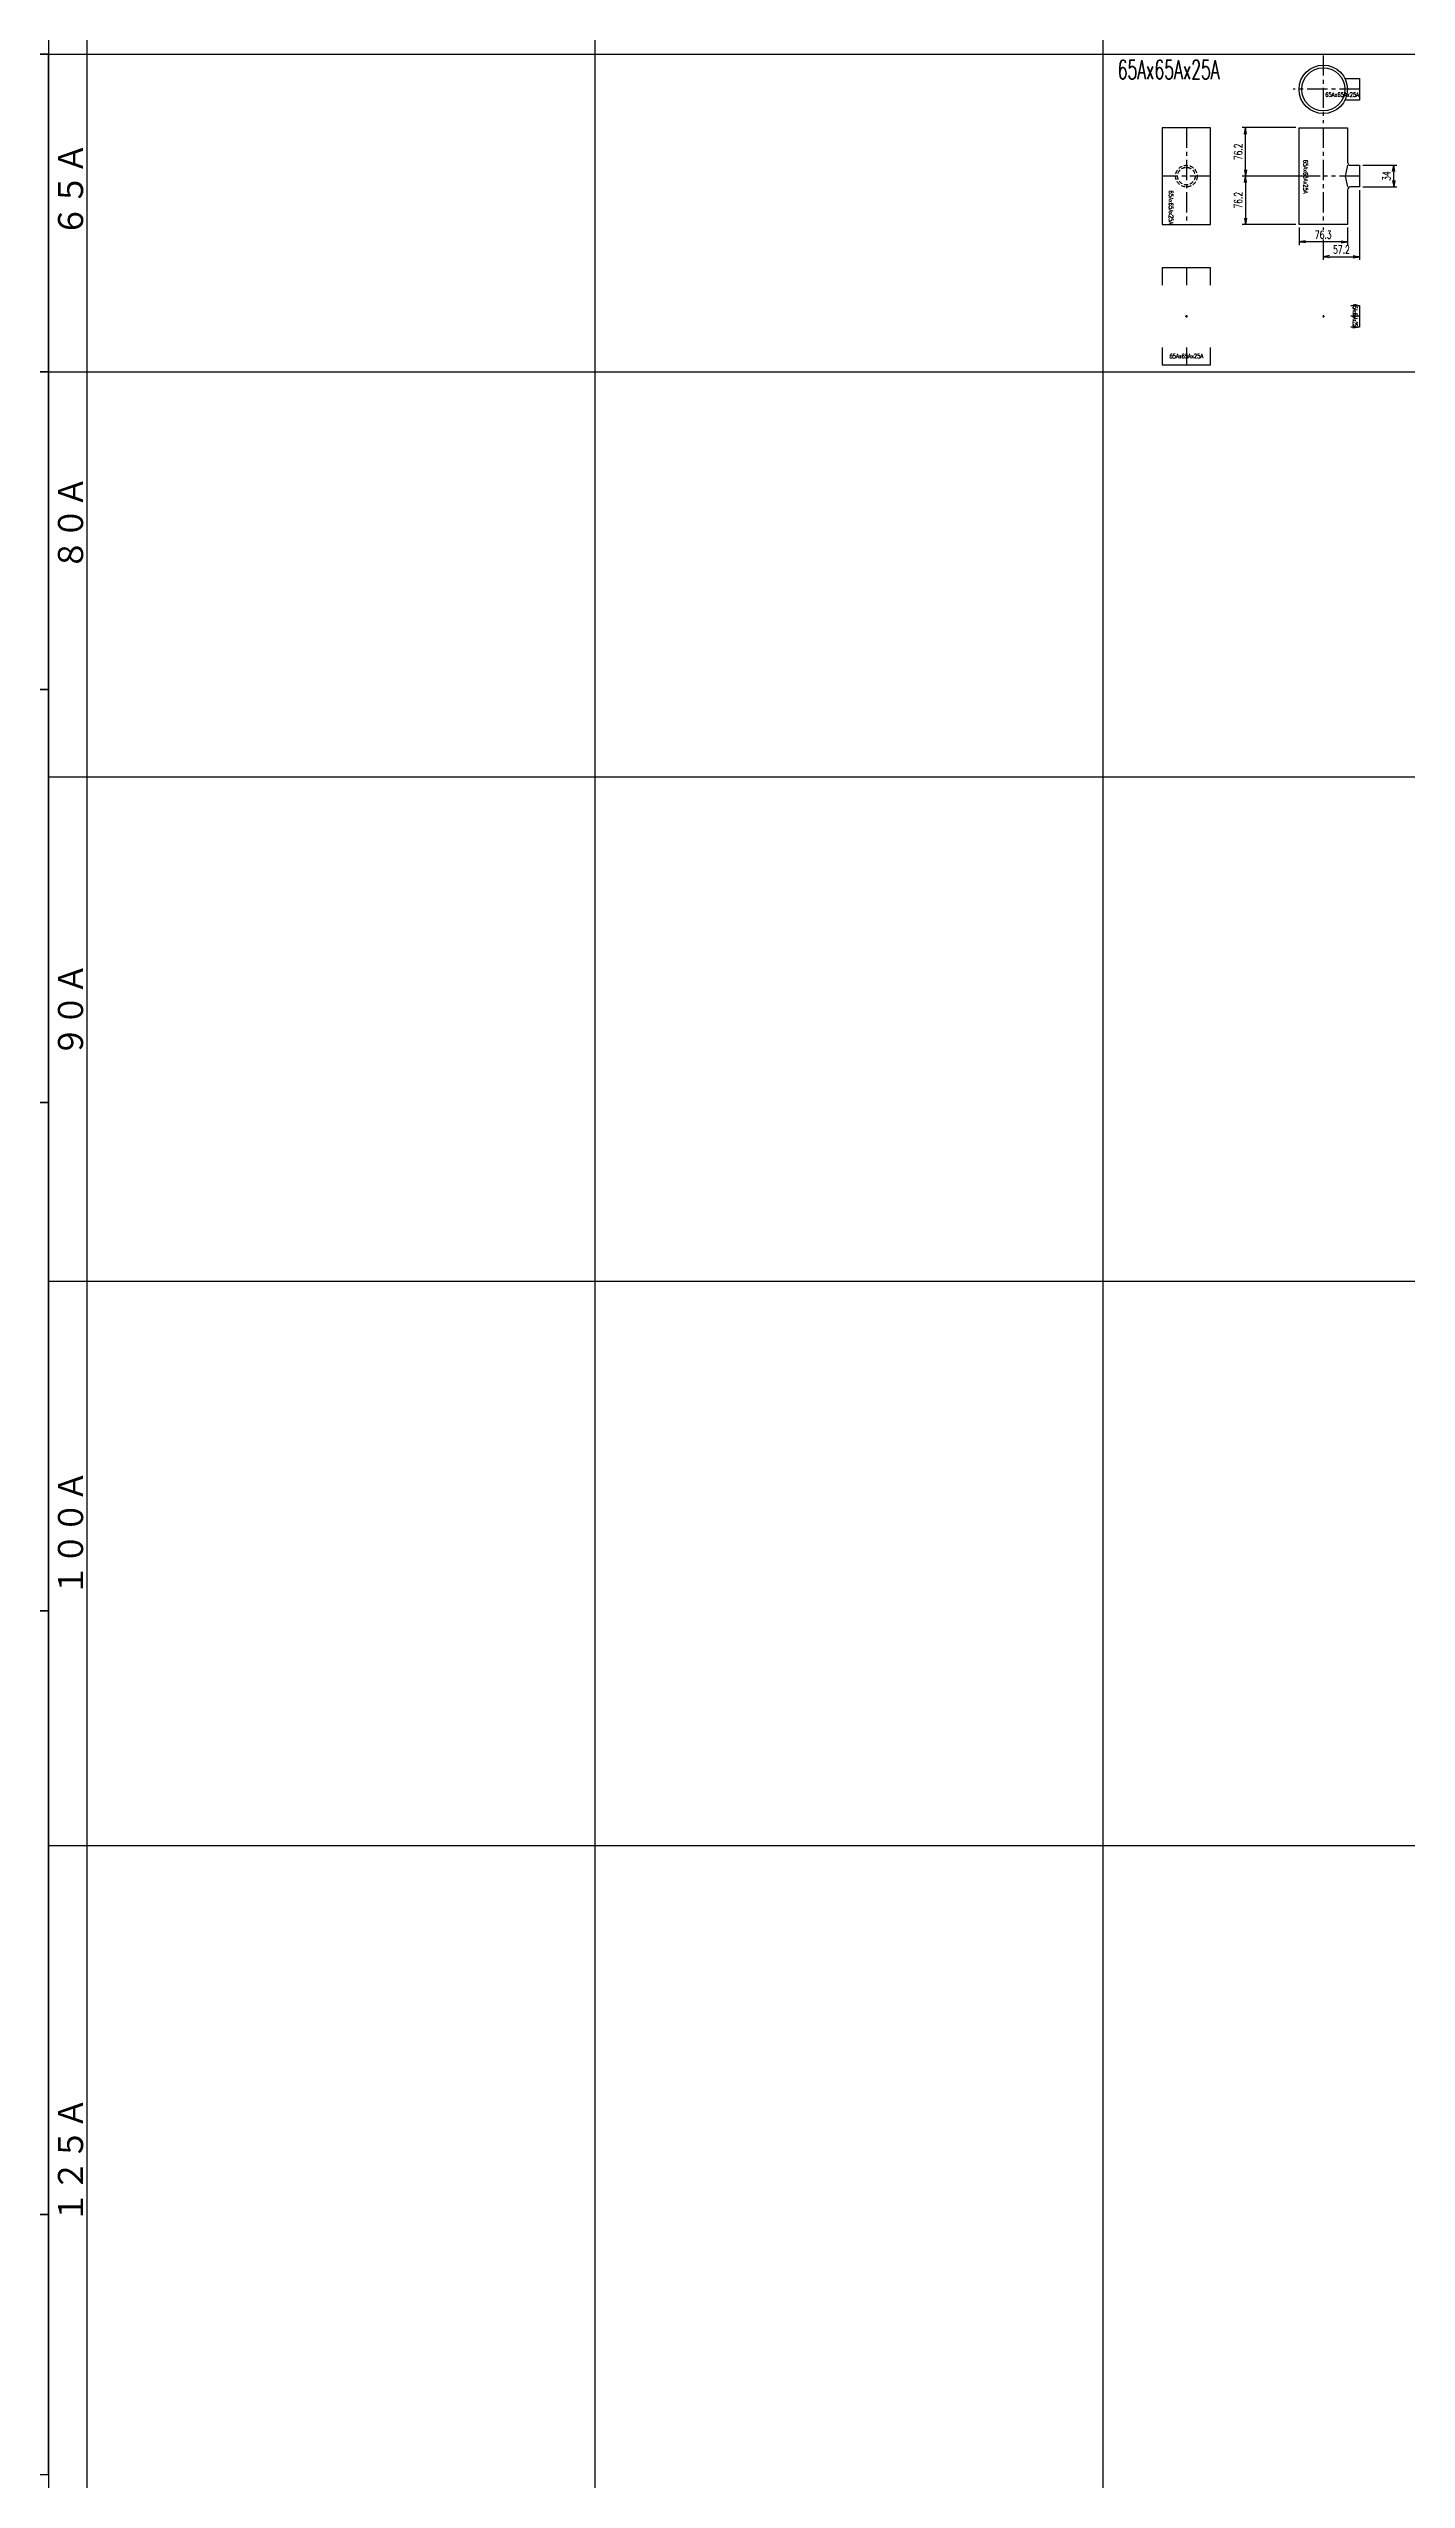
# Model space of a CAD drawing. Header units: millimetres. Extents: x 2090 to 42062, y -14812 to 2738.
# Drawn here: x 8325 to 10464, y -4119 to -294 of the extents above; entities that cross this region are included whole.
import ezdxf

# ---------------------------------------------------------------- set-up
doc = ezdxf.new("R2010")
doc.units = ezdxf.units.MM
doc.header["$PDMODE"] = 35
for name, pattern in [('CENTER', [50.8, 31.75, -6.35, 6.35, -6.35]), ('CENTER2', [1.125, 0.75, -0.125, 0.125, -0.125]), ('HIDDEN', [9.525, 6.35, -3.175])]:
    doc.linetypes.add(name, pattern=pattern)
for name, color, linetype in [('#配管（SUS)', 220, 'Continuous'), ('DIM', 1, 'Continuous'), ('skeleton', 7, 'Continuous')]:
    doc.layers.add(name, color=color, linetype=linetype)
doc.styles.add('kpk', font='romans.shx', dxfattribs={"width": 0.7, "bigfont": 'extfont2.shx'})
doc.styles.get("Standard").update_dxf_attribs({"font": 'romans.shx', "bigfont": 'extfont.shx'})
doc.dimstyles.new('1／5～KPK', dxfattribs={"dimscale": 5, "dimtxt": 2.5, "dimasz": 2, "dimexe": 1, "dimexo": 1, "dimgap": 1, "dimtad": 3, "dimdsep": 46, "dimtxsty": 'kpk', "dimblk": 'OPEN', "dimcen": 2.5, "dimclrd": 9, "dimclre": 9, "dimclrt": 4, "dimadec": 1, "dimazin": 2, "dimtfac": 1, "dimtmove": 0, "dimatfit": 2, "dimldrblk": 'OPEN', "dimfxl": 1, "dimtfill": 1, "dimlwd": -1, "dimlwe": -1, "dimarcsym": 1})

# ---------------------------------------------------------------- blocks, each defined once
blk = doc.blocks.new('_Open')
at = {"color": 0, "linetype": 'ByBlock', "lineweight": -2}
for p, q in [((-1, 0.17), (0, 0)), ((-1, -0.17), (0, 0)), ((0, 0), (-1, 0))]:
    blk.add_line(p, q, dxfattribs=at)
blk = doc.blocks.new('*D312')
at = {"layer": '#配管（SUS)', "color": 9, "transparency": 16777216}
for p, q in [((10289.5, -418), (10205, -418)), ((10210, -484.2), (10210, -428)), ((10327.6, -494.2), (10205, -494.2))]:
    blk.add_line(p, q, dxfattribs=at)
at = {"layer": 'Defpoints', "color": 0, "linetype": 'CENTER', "transparency": 16777216}
for p in [(10210, -418), (10294.5, -418), (10332.6, -494.2)]:
    blk.add_point(p, dxfattribs=at)
at = {"layer": '#配管（SUS)', "color": 9, "linetype": 'CENTER', "transparency": 16777216, "xscale": 10, "yscale": 10, "zscale": 10}
for p, rotation in [((10210, -418), 90), ((10210, -494.2), 270)]:
    blk.add_blockref('_Open', p, dxfattribs=dict(at, rotation=rotation))
at = {"layer": '#配管（SUS)', "color": 4, "linetype": 'CENTER', "transparency": 16777216, "insert": (10198.7, -456.1), "char_height": 12.5, "attachment_point": 5, "rotation": 90, "style": 'kpk', "bg_fill": 3, "box_fill_scale": 1.1, "bg_fill_color": 256, "bg_fill_true_color": 13158600, "bg_fill_transparency": 0}
blk.add_mtext('76.2', dxfattribs=at)
blk = doc.blocks.new('*D313')
at = {"layer": '#配管（SUS)', "color": 9, "transparency": 16777216}
for p, q in [((10327.6, -494.2), (10205, -494.2)), ((10210, -504.2), (10210, -560.4)), ((10289.5, -570.4), (10205, -570.4))]:
    blk.add_line(p, q, dxfattribs=at)
at = {"layer": 'Defpoints', "color": 0, "linetype": 'CENTER', "transparency": 16777216}
for p in [(10332.6, -494.2), (10210, -570.4), (10294.5, -570.4)]:
    blk.add_point(p, dxfattribs=at)
at = {"layer": '#配管（SUS)', "color": 9, "linetype": 'CENTER', "transparency": 16777216, "xscale": 10, "yscale": 10, "zscale": 10}
for p, rotation in [((10210, -494.2), 90), ((10210, -570.4), 270)]:
    blk.add_blockref('_Open', p, dxfattribs=dict(at, rotation=rotation))
at = {"layer": '#配管（SUS)', "color": 4, "linetype": 'CENTER', "transparency": 16777216, "insert": (10198.7, -532.3), "char_height": 12.5, "attachment_point": 5, "rotation": 90, "style": 'kpk', "bg_fill": 3, "box_fill_scale": 1.1, "bg_fill_color": 256, "bg_fill_true_color": 13158600, "bg_fill_transparency": 0}
blk.add_mtext('76.2', dxfattribs=at)
blk = doc.blocks.new('*D314')
at = {"layer": 'Defpoints', "color": 0, "linetype": 'ByBlock', "transparency": 16777216}
for p in [(10389.8, -511.2), (10332.6, -570.4)]:
    blk.add_point(p, dxfattribs=at)
at = {"layer": 'DIM', "color": 9, "transparency": 16777216}
for p, q in [((10389.8, -516.2), (10389.8, -626.1)), ((10332.6, -575.4), (10332.6, -626.1)), ((10342.6, -621.1), (10379.8, -621.1))]:
    blk.add_line(p, q, dxfattribs=at)
at = {"layer": 'DIM', "color": 9, "linetype": 'ByBlock', "transparency": 16777216, "xscale": 10, "yscale": 10, "zscale": 10, "rotation": 180}
blk.add_blockref('_Open', (10332.6, -621.1), dxfattribs=at)
at = {"layer": 'DIM', "color": 9, "linetype": 'ByBlock', "transparency": 16777216, "xscale": 10, "yscale": 10, "zscale": 10}
blk.add_blockref('_Open', (10389.8, -621.1), dxfattribs=at)
at = {"layer": 'DIM', "color": 4, "linetype": 'ByBlock', "transparency": 16777216, "insert": (10361.2, -609.9), "char_height": 12.5, "attachment_point": 5, "style": 'kpk', "bg_fill": 3, "box_fill_scale": 1.1, "bg_fill_color": 256, "bg_fill_true_color": 13158600, "bg_fill_transparency": 0}
blk.add_mtext('57.2', dxfattribs=at)
at = {"layer": 'Defpoints', "color": 0, "linetype": 'ByBlock', "transparency": 16777216}
blk.add_point((10389.8, -621.1), dxfattribs=at)
blk = doc.blocks.new('*D315')
at = {"layer": 'Defpoints', "color": 0, "linetype": 'ByBlock', "transparency": 16777216}
for p in [(10294.5, -570.4), (10370.8, -570.4), (10294.5, -597.7)]:
    blk.add_point(p, dxfattribs=at)
at = {"layer": 'DIM', "color": 9, "transparency": 16777216}
for p, q in [((10294.5, -575.4), (10294.5, -602.7)), ((10360.8, -597.7), (10304.5, -597.7)), ((10370.8, -575.4), (10370.8, -602.7))]:
    blk.add_line(p, q, dxfattribs=at)
at = {"layer": 'DIM', "color": 9, "linetype": 'ByBlock', "transparency": 16777216, "xscale": 10, "yscale": 10, "zscale": 10, "rotation": 180}
blk.add_blockref('_Open', (10294.5, -597.7), dxfattribs=at)
at = {"layer": 'DIM', "color": 9, "linetype": 'ByBlock', "transparency": 16777216, "xscale": 10, "yscale": 10, "zscale": 10}
blk.add_blockref('_Open', (10370.8, -597.7), dxfattribs=at)
at = {"layer": 'DIM', "color": 4, "linetype": 'ByBlock', "transparency": 16777216, "insert": (10332.6, -586.5), "char_height": 12.5, "attachment_point": 5, "style": 'kpk', "bg_fill": 3, "box_fill_scale": 1.1, "bg_fill_color": 256, "bg_fill_true_color": 13158600, "bg_fill_transparency": 0}
blk.add_mtext('76.3', dxfattribs=at)
blk = doc.blocks.new('*D316')
at = {"layer": 'Defpoints', "color": 0, "linetype": 'ByBlock', "transparency": 16777216}
for p in [(10389.8, -477.2), (10389.8, -511.2)]:
    blk.add_point(p, dxfattribs=at)
at = {"layer": 'DIM', "color": 9, "transparency": 16777216}
for p, q in [((10394.8, -477.2), (10448.5, -477.2)), ((10443.5, -501.2), (10443.5, -487.2)), ((10394.8, -511.2), (10448.5, -511.2))]:
    blk.add_line(p, q, dxfattribs=at)
at = {"layer": 'DIM', "color": 9, "linetype": 'ByBlock', "transparency": 16777216, "xscale": 10, "yscale": 10, "zscale": 10}
for p, rotation in [((10443.5, -477.2), 90), ((10443.5, -511.2), 270)]:
    blk.add_blockref('_Open', p, dxfattribs=dict(at, rotation=rotation))
at = {"layer": 'DIM', "color": 4, "linetype": 'ByBlock', "transparency": 16777216, "insert": (10432.3, -494.2), "char_height": 12.5, "attachment_point": 5, "rotation": 90, "style": 'kpk', "bg_fill": 3, "box_fill_scale": 1.1, "bg_fill_color": 256, "bg_fill_true_color": 13158600, "bg_fill_transparency": 0}
blk.add_mtext('34', dxfattribs=at)
at = {"layer": 'Defpoints', "color": 0, "linetype": 'ByBlock', "transparency": 16777216}
blk.add_point((10443.5, -477.2), dxfattribs=at)
blk = doc.blocks.new('（SUS)65A×25A-RT-1')
at = {"layer": '#配管（SUS)', "color": 2, "linetype": 'CENTER'}
for p, q in [((0, 76.2), (0, -76.2)), ((57.2, 0), (0, 0))]:
    blk.add_line(p, q, dxfattribs=at)
at = {"layer": '#配管（SUS)', "color": 0, "linetype": 'ByBlock'}
blk.add_lwpolyline([(-38.1, -76.2), (-38.1, 76.2), (38.1, 76.2), (38.1, 22, 0.414214), (43.1, 17), (57.2, 17), (57.2, -17), (43.1, -17, 0.414214), (38.1, -22), (38.1, -76.2)], format="xyb", close=True, dxfattribs=at)
blk.add_lwpolyline([(38.1, 17), (34.2, 0), (38.1, -17)], dxfattribs=at)
at = {"layer": 'Defpoints', "color": 5, "insert": (-27.8, -1.1), "char_height": 7, "attachment_point": 5, "rotation": 270}
blk.add_mtext('{\\W0.7;65Ax65Ax25A}', dxfattribs=at)
blk = doc.blocks.new('（SUS)65A×25A-RT-3')
at = {"layer": '#配管（SUS)', "color": 2, "linetype": 'CENTER'}
for p, q in [((0, 53.3), (0, -53.3)), ((57.2, 0), (-47.3, 0))]:
    blk.add_line(p, q, dxfattribs=at)
at = {"layer": '#配管（SUS)', "color": 0, "linetype": 'ByBlock'}
blk.add_lwpolyline([(34.2, 17), (57.2, 17), (57.2, -17), (34.2, -17)], dxfattribs=at)
for radius in [38.1, 34]:
    blk.add_circle((0, 0), radius, dxfattribs=at)
at = {"layer": 'Defpoints', "color": 5, "insert": (29.7, -8.3), "char_height": 7, "attachment_point": 5}
blk.add_mtext('{\\W0.7;65Ax65Ax25A}', dxfattribs=at)
blk = doc.blocks.new('（SUS)65A×25A-RT-4')
at = {"layer": '#配管（SUS)', "color": 2, "linetype": 'CENTER'}
for p, q in [((0, 76.2), (0, -76.2)), ((37.2, 0), (-37.2, 0))]:
    blk.add_line(p, q, dxfattribs=at)
at = {"layer": '#配管（SUS)', "color": 0, "linetype": 'ByBlock'}
blk.add_lwpolyline([(-38.1, 76.2), (-38.1, -76.2), (38.2, -76.2), (38.2, 76.2)], close=True, dxfattribs=at)
at = {"layer": '#配管（SUS)', "color": 252, "linetype": 'HIDDEN'}
for radius in [17, 13.8]:
    blk.add_circle((0, 0), radius, dxfattribs=at)
at = {"layer": 'Defpoints', "color": 5, "insert": (-24.1, -49.3), "char_height": 7, "attachment_point": 5, "rotation": 270}
blk.add_mtext('{\\W0.7;65Ax65Ax25A}', dxfattribs=at)
blk = doc.blocks.new('（SUS)65A×25A-RT-5')
at = {"layer": '#配管（SUS)', "color": 2, "linetype": 'CENTER'}
for p, q in [((0, 76.2), (0, 49.1)), ((-2, 0), (2, 0)), ((0, 2), (0, -2)), ((0, -49.1), (0, -76.2))]:
    blk.add_line(p, q, dxfattribs=at)
at = {"layer": '#配管（SUS)', "color": 0, "linetype": 'ByBlock'}
for points in [[(38.15, 49.1), (38.15, 76.2), (-38.15, 76.2), (-38.15, 49.1)], [(-38.15, -49.1), (-38.15, -76.2), (38.15, -76.2), (38.15, -49.1)]]:
    blk.add_lwpolyline(points, dxfattribs=at)
at = {"layer": 'Defpoints', "color": 5, "insert": (0, -62.65), "char_height": 7, "attachment_point": 5}
blk.add_mtext('{\\W0.7;65Ax65Ax25A}', dxfattribs=at)
blk = doc.blocks.new('（SUS)65A×25A-RT-6')
at = {"layer": '#配管（SUS)', "color": 2, "linetype": 'CENTER'}
for p, q in [((0, 2), (0, -2)), ((0, 0), (2, 0)), ((57.2, 0), (43.15, 0))]:
    blk.add_line(p, q, dxfattribs=at)
at = {"layer": '#配管（SUS)', "color": 0, "linetype": 'ByBlock'}
blk.add_lwpolyline([(43.15, 17), (57.2, 17), (57.2, -17), (43.15, -17)], dxfattribs=at)
at = {"layer": 'Defpoints', "color": 5, "insert": (50.175, 0), "char_height": 7, "attachment_point": 5, "rotation": 270, "line_spacing_factor": 0.8}
blk.add_mtext('{\\W0.5;65Ax65Ax25A}', dxfattribs=at)

msp = doc.modelspace()

# ---------------------------------------------------------------- linework, layer by layer
at = {"color": 0, "linetype": 'CENTER2'}
for points in [[(8325.36, -302.432), (8025.778, -302.432), (8025.778, -802.432), (8325.36, -802.432)], [(8325.36, -802.432), (8025.778, -802.432), (8025.778, -1302.432), (8325.36, -1302.432)], [(8325.36, -1302.432), (8025.778, -1302.432), (8025.778, -1952.432), (8325.36, -1952.432)], [(8325.36, -1952.432), (8025.778, -1952.432), (8025.778, -2752.432), (8325.36, -2752.432)], [(8325.36, -2752.432), (8025.778, -2752.432), (8025.778, -3702.432), (8325.36, -3702.432)], [(8325.36, -3702.432), (8025.778, -3702.432), (8025.778, -4111.99), (8325.36, -4111.99)]]:
    msp.add_lwpolyline(points, close=True, dxfattribs=at)
at = {"layer": 'skeleton'}
for p, q in [((8325.36, 1807.568), (8325.36, -7094.106)), ((8385.36, 1807.568), (8385.36, -7094.106)), ((9185.36, 1707.568), (9185.36, -7094.106)), ((9985.36, 1707.568), (9985.36, -7094.106)), ((6966.709, -302.432), (8325.36, -302.432)), ((8325.36, -302.432), (21142.157, -302.432)), ((6966.709, -802.432), (8325.36, -802.432)), ((8325.36, -802.432), (21142.157, -802.432)), ((6966.709, -1302.432), (8325.36, -1302.432)), ((8325.36, -1439.643), (21142.157, -1439.643)), ((6966.709, -1952.432), (8325.36, -1952.432)), ((8325.36, -2233.746), (21142.157, -2233.746)), ((8325.36, -3121.689), (21142.157, -3121.689))]:
    msp.add_line(p, q, dxfattribs=at)

# ---------------------------------------------------------------- block references
at = {"layer": '#配管（SUS)'}
for name, p in [('（SUS)65A×25A-RT-4', (10116.995, -494.236)), ('（SUS)65A×25A-RT-5', (10116.995, -714.903)), ('（SUS)65A×25A-RT-6', (10332.62, -714.903))]:
    msp.add_blockref(name, p, dxfattribs=at)

# ---------------------------------------------------------------- texts
at = {"color": 71, "insert": (10008.918, -326.664), "char_height": 30, "attachment_point": 4}
msp.add_mtext('{\\W0.6;65Ax65Ax25A}', dxfattribs=at)
at = {"layer": 'skeleton', "char_height": 45, "attachment_point": 5, "rotation": 90}
for s, insert in [('６５Ａ', (8361.532, -515.438)), ('８０Ａ', (8361.532, -1040.423)), ('９０Ａ', (8361.532, -1806.812)), ('１００Ａ', (8361.532, -2630.084)), ('１２５Ａ', (8361.532, -3616.867))]:
    msp.add_mtext(s, dxfattribs=dict(at, insert=insert))

# ---------------------------------------------------------------- dimensions: what is measured, and where the dimension line sits
at = {"layer": '#配管（SUS)', "color": 2, "linetype": 'CENTER'}
dim = msp.add_linear_dim(base=(10209.96, -418.036), p1=(10332.62, -494.236), p2=(10294.47, -418.036), angle=90, dimstyle='1／5～KPK', dxfattribs=at)
dim.commit()
dim.dimension.update_dxf_attribs({"geometry": '*D312', "text_midpoint": (10198.71, -456.136)})

# ---------------------------------------------------------------- next in the draw order: block references
at = {"layer": '#配管（SUS)'}
msp.add_blockref('（SUS)65A×25A-RT-3', (10332.62, -357.677), dxfattribs=at)

# ---------------------------------------------------------------- next in the draw order: dimensions: what is measured, and where the dimension line sits
at = {"layer": '#配管（SUS)', "color": 2, "linetype": 'CENTER'}
dim = msp.add_linear_dim(base=(10209.96, -570.436), p1=(10332.62, -494.236), p2=(10294.47, -570.436), angle=90, dimstyle='1／5～KPK', dxfattribs=at)
dim.commit()
dim.dimension.update_dxf_attribs({"geometry": '*D313', "text_midpoint": (10198.71, -532.336)})

# ---------------------------------------------------------------- next in the draw order: dimensions: what is measured, and where the dimension line sits
at = {"layer": 'DIM', "linetype": 'ByBlock'}
dim = msp.add_linear_dim(base=(10389.82, -621.127), p1=(10332.62, -570.436), p2=(10389.82, -511.236), dimstyle='1／5～KPK', dxfattribs=at)
dim.commit()
dim.dimension.update_dxf_attribs({"geometry": '*D314', "text_midpoint": (10361.22, -609.877)})

# ---------------------------------------------------------------- next in the draw order: dimensions: what is measured, and where the dimension line sits
dim = msp.add_linear_dim(base=(10443.525, -477.236), p1=(10389.82, -511.236), p2=(10389.82, -477.236), angle=90, dimstyle='1／5～KPK', dxfattribs=at)
dim.commit()
dim.dimension.update_dxf_attribs({"geometry": '*D316', "text_midpoint": (10432.275, -494.236)})
dim = msp.add_linear_dim(base=(10294.47, -597.714), p1=(10370.77, -570.436), p2=(10294.47, -570.436), dimstyle='1／5～KPK', dxfattribs=at)
dim.commit()
dim.dimension.update_dxf_attribs({"geometry": '*D315', "text_midpoint": (10332.62, -586.464)})

# ---------------------------------------------------------------- next in the draw order: block references
at = {"layer": '#配管（SUS)'}
msp.add_blockref('（SUS)65A×25A-RT-1', (10332.62, -494.236), dxfattribs=at)

doc.saveas('drawing.dxf')
